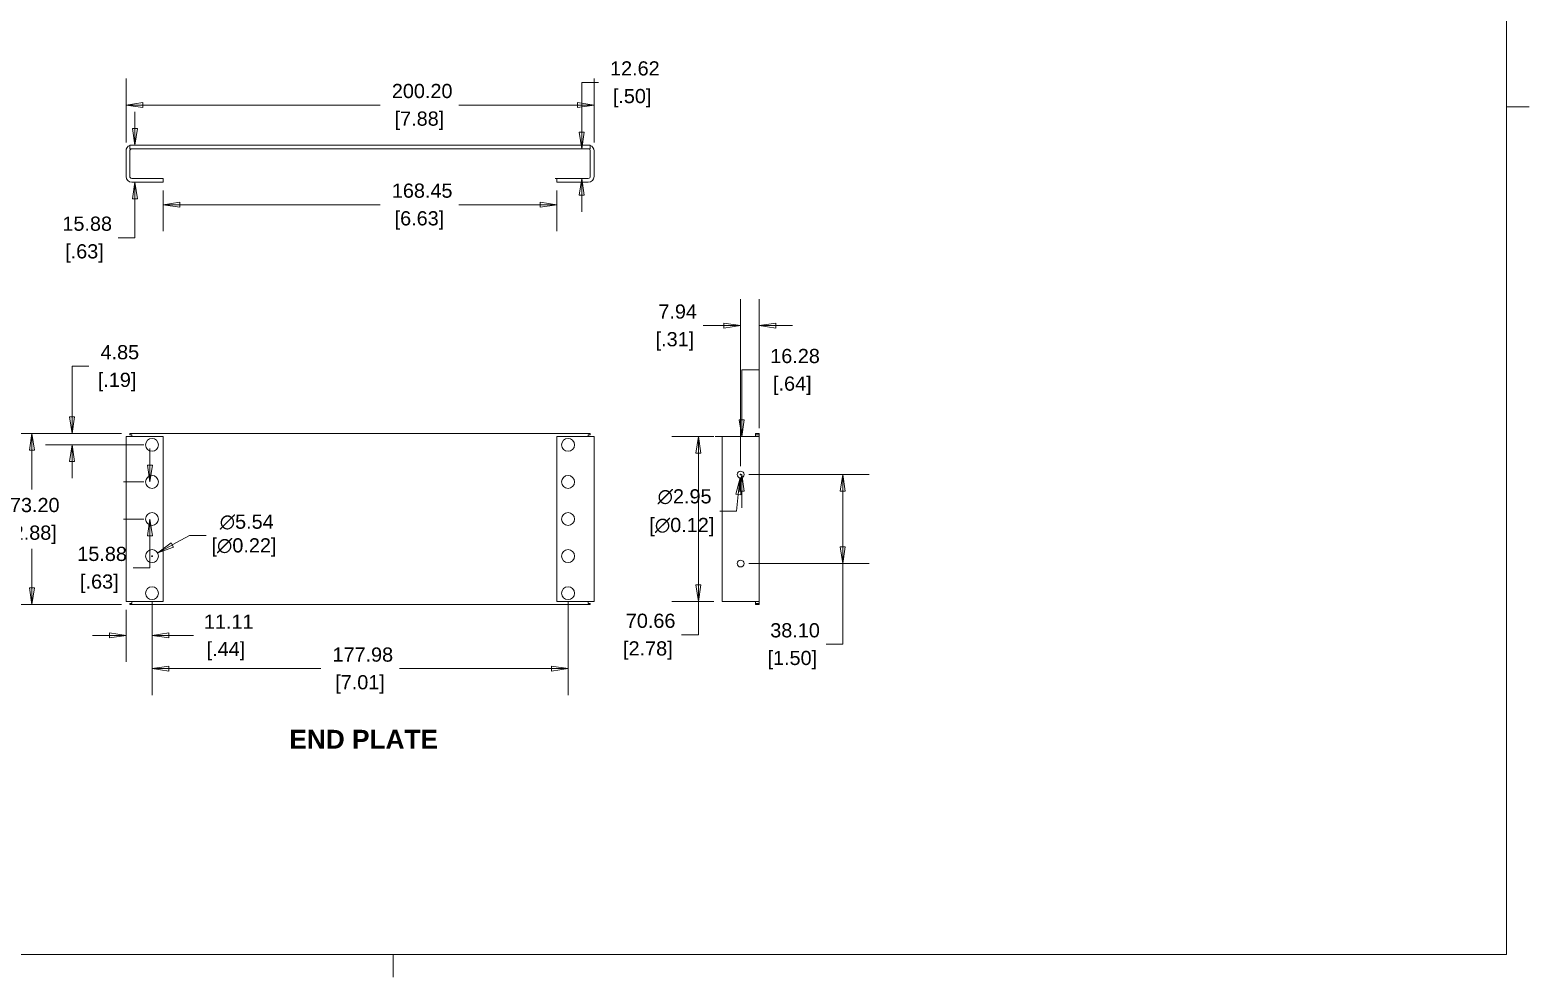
# Model space of a CAD drawing. Header units: millimetres. Extents: x 13 to 985, y 13 to 758.
# Drawn here: x 344 to 985, y 13 to 418 of the extents above; entities that cross this region are included whole.
import ezdxf

# ---------------------------------------------------------------- set-up
doc = ezdxf.new("R2010")
doc.units = ezdxf.units.MM
doc.header["$LTSCALE"] = 3.571429
for name, color, linetype, lineweight in [('Dimension (ANSI)', 7, 'Continuous', 9), ('Sketch Geometry (ANSI)', 7, 'Continuous', 9), ('Symbol (ANSI)', 7, 'Continuous', 9), ('Visible (ANSI)', 7, 'Continuous', 9)]:
    doc.layers.add(name, color=color, linetype=linetype, lineweight=lineweight)
doc.styles.add('Label Text (ANSI)', font='Arial Bold.ttf')
doc.styles.add('Note Text (ANSI)', font='Arial.ttf')
doc.dimstyles.new('Default - mm_inch (ANSI)', dxfattribs={"dimscale": 3.571429, "dimtxt": 1.7, "dimasz": 2, "dimexe": 3.175, "dimexo": 1, "dimgap": 0.8, "dimtad": 0, "dimtih": 1, "dimtoh": 1, "dimrnd": 1e-08, "dimzin": 4, "dimdsep": 46, "dimtxsty": 'Note Text (ANSI)', "dimblk": 'Filled-1', "dimcen": 0.09, "dimdle": 10, "dimclrd": 256, "dimclre": 256, "dimclrt": 256, "dimadec": 1, "dimazin": 0, "dimtfac": 1.176471, "dimtofl": 0, "dimtmove": 0, "dimatfit": 3, "dimfxl": 1, "dimtolj": 1, "dimtzin": 0, "dimlwd": -1, "dimlwe": -1, "dimarcsym": 0})

# ---------------------------------------------------------------- blocks, each defined once
blk = doc.blocks.new('Borders Default Border')
at = {"layer": 'Sketch Geometry (ANSI)'}
for p, q in [((273.05, 107.95), (275.77, 107.95)), ((139.7, 6.35), (139.7, 3.63))]:
    blk.add_line(p, q, dxfattribs=at)
at = {"layer": 'Sketch Geometry (ANSI)', "flags": 128}
blk.add_lwpolyline([(6.35, 6.35), (6.35, 209.55), (273.05, 209.55), (273.05, 6.35), (6.35, 6.35)], dxfattribs=at)
blk = doc.blocks.new('Filled-1')
at = {"color": 0}
for p, q in [((0, 0), (-1, 0.15)), ((-1, 0.15), (-1, -0.15)), ((-1, 0), (0, 0)), ((-1, -0.15), (0, 0))]:
    blk.add_line(p, q, dxfattribs=at)
at = {"color": 0, "flags": 128}
blk.add_lwpolyline([(-1, -0.15), (0, 0), (-1, 0.15), (-1, -0.15)], dxfattribs=at)
at = {"color": 0}
blk.add_solid([(-1, -0.15), (0, 0), (-1, 0.15), (-1, -0.15)], dxfattribs=at)
blk = doc.blocks.new('*D19')
at = {"layer": 'Defpoints', "color": 0, "transparency": 16777216}
for p in [(386.32, 369.11), (387.14, 353.24), (388.51, 353.24)]:
    blk.add_point(p, dxfattribs=at)
at = {"layer": 'Dimension (ANSI)', "transparency": 16777216}
for p, q in [((388.51, 376.25), (388.51, 383.4)), ((389.89, 369.11), (399.85, 369.11)), ((390.71, 353.24), (399.85, 353.24)), ((388.51, 346.09), (388.51, 329.49)), ((388.51, 329.49), (381.37, 329.49))]:
    blk.add_line(p, q, dxfattribs=at)
at = {"layer": 'Dimension (ANSI)', "transparency": 16777216, "xscale": 7.142857142857142, "yscale": 7.142857142857142, "zscale": 7.142857142857142}
for p, rotation in [((388.51, 369.11), 270), ((388.51, 353.24), 90)]:
    blk.add_blockref('Filled-1', p, dxfattribs=dict(at, rotation=rotation))
at = {"layer": 'Dimension (ANSI)', "transparency": 16777216, "char_height": 6.071, "attachment_point": 5, "style": 'Note Text (ANSI)'}
for s, insert in [('\\A1; 15.88', (366.91, 335.45)), ('\\A1;[.63]', (366.91, 322.74))]:
    blk.add_mtext(s, dxfattribs=dict(at, insert=insert))
blk = doc.blocks.new('*D20')
at = {"layer": 'Defpoints', "color": 0, "transparency": 16777216}
for p in [(584.9, 386.29), (384.7, 366.67), (584.9, 366.67)]:
    blk.add_point(p, dxfattribs=at)
at = {"layer": 'Dimension (ANSI)', "transparency": 16777216}
for p, q in [((384.7, 370.24), (384.7, 397.63)), ((584.9, 370.24), (584.9, 397.63)), ((391.84, 386.29), (493.4, 386.29)), ((577.76, 386.29), (527, 386.29))]:
    blk.add_line(p, q, dxfattribs=at)
at = {"layer": 'Dimension (ANSI)', "transparency": 16777216, "xscale": 7.142857142857142, "yscale": 7.142857142857142, "zscale": 7.142857142857142, "rotation": 180}
blk.add_blockref('Filled-1', (384.7, 386.29), dxfattribs=at)
at = {"layer": 'Dimension (ANSI)', "transparency": 16777216, "xscale": 7.142857142857142, "yscale": 7.142857142857142, "zscale": 7.142857142857142}
blk.add_blockref('Filled-1', (584.9, 386.29), dxfattribs=at)
at = {"layer": 'Dimension (ANSI)', "transparency": 16777216, "attachment_point": 5, "style": 'Note Text (ANSI)'}
for s, insert, char_height in [('\\A1; 200.20', (510.2, 392.25), 6.0714), ('\\A1;[7.88]', (510.2, 379.55), 6.071)]:
    blk.add_mtext(s, dxfattribs=dict(at, insert=insert, char_height=char_height))
blk = doc.blocks.new('*D21')
at = {"layer": 'Defpoints', "color": 0, "transparency": 16777216}
for p in [(583.27, 367.49), (579.62, 354.86), (582.46, 354.86)]:
    blk.add_point(p, dxfattribs=at)
at = {"layer": 'Dimension (ANSI)', "transparency": 16777216}
for p, q in [((579.62, 374.63), (579.62, 395.96)), ((579.62, 395.96), (586.76, 395.96)), ((579.7, 367.49), (568.28, 367.49)), ((578.89, 354.86), (568.28, 354.86)), ((579.62, 347.72), (579.62, 340.58))]:
    blk.add_line(p, q, dxfattribs=at)
at = {"layer": 'Dimension (ANSI)', "transparency": 16777216, "xscale": 7.142857142857142, "yscale": 7.142857142857142, "zscale": 7.142857142857142}
for p, rotation in [((579.62, 367.49), 270), ((579.62, 354.86), 90)]:
    blk.add_blockref('Filled-1', p, dxfattribs=dict(at, rotation=rotation))
at = {"layer": 'Dimension (ANSI)', "transparency": 16777216, "char_height": 6.071, "attachment_point": 5, "style": 'Note Text (ANSI)'}
for s, insert in [('\\A1; 12.62', (601.19, 401.92)), ('\\A1;[.50]', (601.19, 389.21))]:
    blk.add_mtext(s, dxfattribs=dict(at, insert=insert))
blk = doc.blocks.new('*D22')
at = {"layer": 'Defpoints', "color": 0, "transparency": 16777216}
for p in [(400.57, 353.24), (569.03, 353.24), (569.03, 343.62)]:
    blk.add_point(p, dxfattribs=at)
at = {"layer": 'Dimension (ANSI)', "transparency": 16777216}
for p, q in [((400.57, 349.66), (400.57, 332.28)), ((569.03, 349.66), (569.03, 332.28)), ((407.72, 343.62), (493.36, 343.62)), ((561.88, 343.62), (527.04, 343.62))]:
    blk.add_line(p, q, dxfattribs=at)
at = {"layer": 'Dimension (ANSI)', "transparency": 16777216, "xscale": 7.142857142857142, "yscale": 7.142857142857142, "zscale": 7.142857142857142, "rotation": 180}
blk.add_blockref('Filled-1', (400.57, 343.62), dxfattribs=at)
at = {"layer": 'Dimension (ANSI)', "transparency": 16777216, "xscale": 7.142857142857142, "yscale": 7.142857142857142, "zscale": 7.142857142857142}
blk.add_blockref('Filled-1', (569.03, 343.62), dxfattribs=at)
at = {"layer": 'Dimension (ANSI)', "transparency": 16777216, "attachment_point": 5, "style": 'Note Text (ANSI)'}
for s, insert, char_height in [('\\A1; 168.45', (510.2, 349.58), 6.0714), ('\\A1;[6.63]', (510.2, 336.87), 6.071)]:
    blk.add_mtext(s, dxfattribs=dict(at, insert=insert, char_height=char_height))
blk = doc.blocks.new('*D23')
at = {"layer": 'Defpoints', "color": 0, "transparency": 16777216}
for p in [(386.32, 245.65), (344.46, 172.45), (386.32, 172.45)]:
    blk.add_point(p, dxfattribs=at)
at = {"layer": 'Dimension (ANSI)', "transparency": 16777216}
for p, q in [((382.75, 245.65), (333.12, 245.65)), ((344.46, 238.51), (344.46, 221.76)), ((344.46, 179.59), (344.46, 196.34)), ((382.75, 172.45), (333.12, 172.45))]:
    blk.add_line(p, q, dxfattribs=at)
at = {"layer": 'Dimension (ANSI)', "transparency": 16777216, "xscale": 7.142857142857142, "yscale": 7.142857142857142, "zscale": 7.142857142857142}
for p, rotation in [((344.46, 245.65), 90), ((344.46, 172.45), 270)]:
    blk.add_blockref('Filled-1', p, dxfattribs=dict(at, rotation=rotation))
at = {"layer": 'Dimension (ANSI)', "transparency": 16777216, "char_height": 6.071, "attachment_point": 5, "style": 'Note Text (ANSI)'}
for s, insert in [('\\A1; 73.20', (344.46, 215.01)), ('\\A1;[2.88]', (344.46, 202.3))]:
    blk.add_mtext(s, dxfattribs=dict(at, insert=insert))
blk = doc.blocks.new('*D24')
at = {"layer": 'Defpoints', "color": 0, "transparency": 16777216}
for p in [(647.59, 228.1), (691.31, 228.1), (647.59, 190)]:
    blk.add_point(p, dxfattribs=at)
at = {"layer": 'Dimension (ANSI)', "transparency": 16777216}
for p, q in [((651.17, 228.1), (702.65, 228.1)), ((691.31, 220.96), (691.31, 197.14)), ((651.17, 190), (702.65, 190)), ((691.31, 190), (691.31, 155.42)), ((691.31, 155.42), (684.17, 155.42))]:
    blk.add_line(p, q, dxfattribs=at)
at = {"layer": 'Dimension (ANSI)', "transparency": 16777216, "xscale": 7.142857142857142, "yscale": 7.142857142857142, "zscale": 7.142857142857142}
for p, rotation in [((691.31, 228.1), 90), ((691.31, 190), 270)]:
    blk.add_blockref('Filled-1', p, dxfattribs=dict(at, rotation=rotation))
at = {"layer": 'Dimension (ANSI)', "transparency": 16777216, "char_height": 6.071, "attachment_point": 5, "style": 'Note Text (ANSI)'}
for s, insert in [('\\A1; 38.10', (669.72, 161.38)), ('\\A1;[1.50]', (669.72, 148.67))]:
    blk.add_mtext(s, dxfattribs=dict(at, insert=insert))
blk = doc.blocks.new('*D25')
at = {"layer": 'Defpoints', "color": 0, "transparency": 16777216}
for p in [(394.89, 224.93), (395.81, 224.93), (395.81, 209.05)]:
    blk.add_point(p, dxfattribs=at)
at = {"layer": 'Dimension (ANSI)', "transparency": 16777216}
for p, q in [((394.89, 232.07), (394.89, 239.21)), ((392.24, 224.93), (383.55, 224.93)), ((392.24, 209.05), (383.55, 209.05)), ((394.89, 201.91), (394.89, 188.12)), ((394.89, 188.12), (387.74, 188.12))]:
    blk.add_line(p, q, dxfattribs=at)
at = {"layer": 'Dimension (ANSI)', "transparency": 16777216, "xscale": 7.142857142857142, "yscale": 7.142857142857142, "zscale": 7.142857142857142}
for p, rotation in [((394.89, 224.93), 270), ((394.89, 209.05), 90)]:
    blk.add_blockref('Filled-1', p, dxfattribs=dict(at, rotation=rotation))
at = {"layer": 'Dimension (ANSI)', "transparency": 16777216, "char_height": 6.071, "attachment_point": 5, "style": 'Note Text (ANSI)'}
for s, insert in [('\\A1; 15.88', (373.28, 194.08)), ('\\A1;[.63]', (373.28, 181.37))]:
    blk.add_mtext(s, dxfattribs=dict(at, insert=insert))
blk = doc.blocks.new('*D26')
at = {"layer": 'Defpoints', "color": 0, "transparency": 16777216}
for p in [(361.6, 245.65), (386.32, 245.65), (395.81, 240.8)]:
    blk.add_point(p, dxfattribs=at)
at = {"layer": 'Dimension (ANSI)', "transparency": 16777216}
for p, q in [((361.6, 252.8), (361.6, 274.48)), ((361.6, 274.48), (368.75, 274.48)), ((382.75, 245.65), (350.26, 245.65)), ((392.24, 240.8), (350.26, 240.8)), ((361.6, 233.66), (361.6, 226.52))]:
    blk.add_line(p, q, dxfattribs=at)
at = {"layer": 'Dimension (ANSI)', "transparency": 16777216, "xscale": 7.142857142857142, "yscale": 7.142857142857142, "zscale": 7.142857142857142}
for p, rotation in [((361.6, 245.65), 270), ((361.6, 240.8), 90)]:
    blk.add_blockref('Filled-1', p, dxfattribs=dict(at, rotation=rotation))
at = {"layer": 'Dimension (ANSI)', "transparency": 16777216, "char_height": 6.071, "attachment_point": 5, "style": 'Note Text (ANSI)'}
for s, insert in [('\\A1; 4.85', (380.87, 280.44)), ('\\A1;[.19]', (380.87, 267.73))]:
    blk.add_mtext(s, dxfattribs=dict(at, insert=insert))
blk = doc.blocks.new('*D29')
at = {"layer": 'Defpoints', "color": 0, "transparency": 16777216}
for p in [(395.81, 177.3), (573.79, 177.3), (573.79, 145.02)]:
    blk.add_point(p, dxfattribs=at)
at = {"layer": 'Dimension (ANSI)', "transparency": 16777216}
for p, q in [((395.81, 173.73), (395.81, 133.68)), ((573.79, 173.73), (573.79, 133.68)), ((402.95, 145.02), (467.98, 145.02)), ((566.64, 145.02), (501.62, 145.02))]:
    blk.add_line(p, q, dxfattribs=at)
at = {"layer": 'Dimension (ANSI)', "transparency": 16777216, "xscale": 7.142857142857142, "yscale": 7.142857142857142, "zscale": 7.142857142857142, "rotation": 180}
blk.add_blockref('Filled-1', (395.81, 145.02), dxfattribs=at)
at = {"layer": 'Dimension (ANSI)', "transparency": 16777216, "xscale": 7.142857142857142, "yscale": 7.142857142857142, "zscale": 7.142857142857142}
blk.add_blockref('Filled-1', (573.79, 145.02), dxfattribs=at)
at = {"layer": 'Dimension (ANSI)', "transparency": 16777216, "attachment_point": 5, "style": 'Note Text (ANSI)'}
for s, insert, char_height in [('\\A1; 177.98', (484.8, 150.98), 6.0714), ('\\A1;[7.01]', (484.8, 138.27), 6.071)]:
    blk.add_mtext(s, dxfattribs=dict(at, insert=insert, char_height=char_height))
blk = doc.blocks.new('*D30')
at = {"layer": 'Defpoints', "color": 0, "transparency": 16777216}
for p in [(398.24, 194.51), (393.38, 191.85)]:
    blk.add_point(p, dxfattribs=at)
at = {"layer": 'Dimension (ANSI)', "transparency": 16777216}
for p, q in [((411.79, 201.94), (404.5, 197.94)), ((418.94, 201.94), (411.79, 201.94)), ((395.49, 193.18), (396.13, 193.18)), ((395.81, 192.86), (395.81, 193.5))]:
    blk.add_line(p, q, dxfattribs=at)
at = {"layer": 'Dimension (ANSI)', "transparency": 16777216, "xscale": 7.142857142857142, "yscale": 7.142857142857142, "zscale": 7.142857142857142, "rotation": 208.7413325766191}
blk.add_blockref('Filled-1', (398.24, 194.51), dxfattribs=at)
at = {"layer": 'Dimension (ANSI)', "transparency": 16777216, "insert": (435.14, 201.94), "char_height": 6.071, "attachment_point": 5, "style": 'Note Text (ANSI)'}
blk.add_mtext('\\A1; ∅5.54\\P[∅0.22]', dxfattribs=at)
blk = doc.blocks.new('*D31')
at = {"layer": 'Defpoints', "color": 0, "transparency": 16777216}
for p in [(384.7, 173.72), (395.81, 177.3), (395.81, 159.22)]:
    blk.add_point(p, dxfattribs=at)
at = {"layer": 'Dimension (ANSI)', "transparency": 16777216}
for p, q in [((395.81, 173.73), (395.81, 147.89)), ((384.7, 170.15), (384.7, 147.89)), ((377.55, 159.22), (370.41, 159.22)), ((402.95, 159.22), (413.57, 159.22))]:
    blk.add_line(p, q, dxfattribs=at)
at = {"layer": 'Dimension (ANSI)', "transparency": 16777216, "xscale": 7.142857142857142, "yscale": 7.142857142857142, "zscale": 7.142857142857142}
blk.add_blockref('Filled-1', (384.7, 159.22), dxfattribs=at)
at = {"layer": 'Dimension (ANSI)', "transparency": 16777216, "xscale": 7.142857142857142, "yscale": 7.142857142857142, "zscale": 7.142857142857142, "rotation": 180}
blk.add_blockref('Filled-1', (395.81, 159.22), dxfattribs=at)
at = {"layer": 'Dimension (ANSI)', "transparency": 16777216, "char_height": 6.071, "attachment_point": 5, "style": 'Note Text (ANSI)'}
for s, insert in [('\\A1; 11.11', (427.44, 165.13)), ('\\A1;[.44]', (427.44, 152.49))]:
    blk.add_mtext(s, dxfattribs=dict(at, insert=insert))
blk = doc.blocks.new('*D32')
at = {"layer": 'Defpoints', "color": 0, "transparency": 16777216}
for p in [(647.59, 291.87), (655.53, 244.38), (647.59, 228.1)]:
    blk.add_point(p, dxfattribs=at)
at = {"layer": 'Dimension (ANSI)', "transparency": 16777216}
for p, q in [((647.59, 231.67), (647.59, 303.21)), ((655.53, 247.95), (655.53, 303.21)), ((640.45, 291.87), (631.59, 291.87)), ((662.68, 291.87), (669.82, 291.87))]:
    blk.add_line(p, q, dxfattribs=at)
at = {"layer": 'Dimension (ANSI)', "transparency": 16777216, "xscale": 7.142857142857142, "yscale": 7.142857142857142, "zscale": 7.142857142857142}
blk.add_blockref('Filled-1', (647.59, 291.87), dxfattribs=at)
at = {"layer": 'Dimension (ANSI)', "transparency": 16777216, "xscale": 7.142857142857142, "yscale": 7.142857142857142, "zscale": 7.142857142857142, "rotation": 180}
blk.add_blockref('Filled-1', (655.53, 291.87), dxfattribs=at)
at = {"layer": 'Dimension (ANSI)', "transparency": 16777216, "char_height": 6.071, "attachment_point": 5, "style": 'Note Text (ANSI)'}
for s, insert in [('\\A1; 7.94', (619.5, 297.83)), ('\\A1;[.31]', (619.5, 285.12))]:
    blk.add_mtext(s, dxfattribs=dict(at, insert=insert))
blk = doc.blocks.new('*D33')
at = {"layer": 'Defpoints', "color": 0, "transparency": 16777216}
for p in [(647.43, 226.64), (647.76, 229.57)]:
    blk.add_point(p, dxfattribs=at)
at = {"layer": 'Dimension (ANSI)', "transparency": 16777216}
for p, q in [((647.27, 228.1), (647.92, 228.1)), ((647.59, 227.78), (647.59, 228.42)), ((645.81, 212.44), (646.62, 219.54)), ((638.66, 212.44), (645.81, 212.44))]:
    blk.add_line(p, q, dxfattribs=at)
at = {"layer": 'Dimension (ANSI)', "transparency": 16777216, "xscale": 7.142857142857142, "yscale": 7.142857142857142, "zscale": 7.142857142857142, "rotation": 83.48139860815607}
blk.add_blockref('Filled-1', (647.43, 226.64), dxfattribs=at)
at = {"layer": 'Dimension (ANSI)', "transparency": 16777216, "attachment_point": 5, "style": 'Note Text (ANSI)'}
for s, insert, char_height in [('\\A1; ∅2.95', (622.46, 218.57), 6.071), ('\\A1;[∅0.12]', (622.46, 205.6), 6.0714)]:
    blk.add_mtext(s, dxfattribs=dict(at, insert=insert, char_height=char_height))
blk = doc.blocks.new('*D34')
at = {"layer": 'Defpoints', "color": 0, "transparency": 16777216}
for p in [(653.09, 244.38), (647.59, 228.1), (648.12, 228.1)]:
    blk.add_point(p, dxfattribs=at)
at = {"layer": 'Dimension (ANSI)', "transparency": 16777216}
for p, q in [((648.12, 251.53), (648.12, 272.86)), ((648.12, 272.86), (655.26, 272.86)), ((649.52, 244.38), (636.78, 244.38)), ((651.17, 228.1), (659.46, 228.1)), ((648.12, 220.96), (648.12, 213.82))]:
    blk.add_line(p, q, dxfattribs=at)
at = {"layer": 'Dimension (ANSI)', "transparency": 16777216, "xscale": 7.142857142857142, "yscale": 7.142857142857142, "zscale": 7.142857142857142}
for p, rotation in [((648.12, 244.38), 270), ((648.12, 228.1), 90)]:
    blk.add_blockref('Filled-1', p, dxfattribs=dict(at, rotation=rotation))
at = {"layer": 'Dimension (ANSI)', "transparency": 16777216, "char_height": 6.071, "attachment_point": 5, "style": 'Note Text (ANSI)'}
for s, insert in [('\\A1; 16.28', (669.72, 278.81)), ('\\A1;[.64]', (669.72, 266.11))]:
    blk.add_mtext(s, dxfattribs=dict(at, insert=insert))
blk = doc.blocks.new('*D35')
at = {"layer": 'Defpoints', "color": 0, "transparency": 16777216}
for p in [(639.66, 244.38), (629.52, 173.72), (639.66, 173.72)]:
    blk.add_point(p, dxfattribs=at)
at = {"layer": 'Dimension (ANSI)', "transparency": 16777216}
for p, q in [((636.09, 244.38), (618.18, 244.38)), ((629.52, 237.24), (629.52, 180.86)), ((636.09, 173.72), (618.18, 173.72)), ((629.52, 173.72), (629.52, 159.5)), ((629.52, 159.5), (622.38, 159.5))]:
    blk.add_line(p, q, dxfattribs=at)
at = {"layer": 'Dimension (ANSI)', "transparency": 16777216, "xscale": 7.142857142857142, "yscale": 7.142857142857142, "zscale": 7.142857142857142}
for p, rotation in [((629.52, 244.38), 90), ((629.52, 173.72), 270)]:
    blk.add_blockref('Filled-1', p, dxfattribs=dict(at, rotation=rotation))
at = {"layer": 'Dimension (ANSI)', "transparency": 16777216, "char_height": 6.071, "attachment_point": 5, "style": 'Note Text (ANSI)'}
for s, insert in [('\\A1; 70.66', (607.93, 165.46)), ('\\A1;[2.78]', (607.93, 152.75))]:
    blk.add_mtext(s, dxfattribs=dict(at, insert=insert))

msp = doc.modelspace()

# ---------------------------------------------------------------- linework, layer by layer
at = {"layer": 'Visible (ANSI)'}
for p, q in [((384.69743, 366.67299), (384.69743, 355.67479)), ((583.27463, 369.11139), (386.32303, 369.11139)), ((386.32303, 367.48579), (386.32303, 369.11139)), ((583.27463, 367.48579), (386.32303, 367.48579)), ((386.32303, 355.67479), (386.32303, 366.67299)), ((583.27463, 367.48579), (583.27463, 369.11139)), ((583.27463, 355.67479), (583.27463, 366.67299)), ((584.90023, 355.67479), (584.90023, 366.67299)), ((400.57243, 354.86199), (387.13583, 354.86199)), ((387.13583, 353.23639), (400.57243, 353.23639)), ((400.57243, 353.23639), (400.57243, 354.86199)), ((582.46183, 354.86199), (569.02523, 354.86199)), ((569.02523, 353.23639), (569.02523, 354.86199)), ((582.46183, 353.23639), (569.02523, 353.23639)), ((387.13583, 244.38295), (384.69743, 244.38295)), ((384.69743, 173.72015), (384.69743, 244.38295)), ((583.27463, 245.65295), (386.32303, 245.65295)), ((386.32303, 245.65295), (386.32303, 245.14495)), ((386.32303, 245.14495), (387.13583, 245.14495)), ((387.13583, 245.14495), (387.13583, 244.38295)), ((387.13583, 244.38295), (400.57243, 244.38295)), ((400.57243, 173.72015), (400.57243, 244.38295)), ((582.46183, 244.38295), (569.02523, 244.38295)), ((569.02523, 244.38295), (569.02523, 173.72015)), ((582.46183, 244.38295), (582.46183, 245.14495)), ((582.46183, 245.14495), (583.27463, 245.14495)), ((582.46183, 244.38295), (584.90023, 244.38295)), ((583.27463, 245.14495), (583.27463, 245.65295)), ((584.90023, 244.38295), (584.90023, 173.72015)), ((639.65745, 173.72015), (639.65745, 244.38295)), ((639.65745, 244.38295), (642.09585, 244.38295)), ((642.09585, 244.38295), (653.09405, 244.38295)), ((655.53245, 244.38295), (653.09405, 244.38295)), ((653.90685, 245.65295), (655.53245, 245.65295)), ((653.90685, 245.14495), (653.90685, 245.65295)), ((653.90685, 244.38295), (653.90685, 245.14495)), ((653.90685, 245.14495), (655.53245, 245.14495)), ((655.53245, 245.14495), (655.53245, 245.65295)), ((655.53245, 244.38295), (655.53245, 245.14495)), ((655.53245, 244.38295), (655.53245, 173.72015)), ((387.13583, 173.72015), (384.69743, 173.72015)), ((387.13583, 172.95815), (387.13583, 173.72015)), ((387.13583, 173.72015), (400.57243, 173.72015)), ((582.46183, 173.72015), (569.02523, 173.72015)), ((582.46183, 173.72015), (582.46183, 172.95815)), ((582.46183, 173.72015), (584.90023, 173.72015)), ((639.65745, 173.72015), (642.09585, 173.72015)), ((653.09405, 173.72015), (642.09585, 173.72015)), ((653.09405, 173.72015), (655.53245, 173.72015)), ((653.90685, 173.72015), (653.90685, 172.95815)), ((655.53245, 173.72015), (655.53245, 172.95815)), ((386.32303, 172.45015), (386.32303, 172.95815)), ((386.32303, 172.95815), (387.13583, 172.95815)), ((583.27463, 172.45015), (386.32303, 172.45015)), ((582.46183, 172.95815), (583.27463, 172.95815)), ((583.27463, 172.95815), (583.27463, 172.45015)), ((653.90685, 172.95815), (655.53245, 172.95815)), ((653.90685, 172.95815), (653.90685, 172.45015)), ((653.90685, 172.45015), (655.53245, 172.45015)), ((655.53245, 172.95815), (655.53245, 172.45015))]:
    msp.add_line(p, q, dxfattribs=at)
for centre, radius in [((395.80993, 240.80155), 2.7686), ((573.78773, 240.80155), 2.7686), ((395.80993, 224.92655), 2.7686), ((573.78773, 224.92655), 2.7686), ((647.59495, 228.10155), 1.4732), ((395.80993, 209.05155), 2.7686), ((573.78773, 209.05155), 2.7686), ((395.80993, 193.17655), 2.7686), ((573.78773, 193.17655), 2.7686), ((647.59495, 190.00155), 1.4732), ((395.80993, 177.30155), 2.7686), ((573.78773, 177.30155), 2.7686)]:
    msp.add_circle(centre, radius, dxfattribs=at)
for centre, radius, start, end in [((387.13583, 366.67299), 2.4384, 109.47122063, 180), ((387.13583, 366.67299), 0.8128, 90, 180), ((582.46183, 366.67299), 0.8128, 0, 90), ((582.46183, 366.67299), 2.4384, 0, 70.52877937), ((387.13583, 355.67479), 2.4384, 180, 270), ((387.13583, 355.67479), 0.8128, 180, 270), ((582.46183, 355.67479), 0.8128, 270, 0), ((582.46183, 355.67479), 2.4384, 270, 0)]:
    msp.add_arc(centre, radius, start, end, dxfattribs=at)

# ---------------------------------------------------------------- block references
at = {"xscale": 3.571428571428571, "yscale": 3.571428571428571, "zscale": 3.571428571428571}
msp.add_blockref('Borders Default Border', (0, 0), dxfattribs=at)

# ---------------------------------------------------------------- texts
at = {"layer": 'Symbol (ANSI)', "insert": (454.55409, 110.77365), "char_height": 8.035714, "attachment_point": 7, "style": 'Label Text (ANSI)'}
msp.add_mtext('END PLATE', dxfattribs=at)

# ---------------------------------------------------------------- dimensions: what is measured, and where the dimension line sits
at = {"layer": 'Dimension (ANSI)'}
for base, p1, p2, angle, text, override, picture, middle in [((579.61956, 354.86199), (583.27463, 367.48579), (582.46183, 354.86199), 90, ' <>\\X[.50]', {"dimgap": 0.8, "dimdec": 2, "dimpost": '\\X', "dimtol": 0, "dimlim": 0, "dimtp": 0, "dimtm": 0, "dimtdec": 2, "dimatfit": 1}, '*D21', (601.18675, 395.9584)), ((584.90023, 386.29312), (384.69743, 366.67299), (584.90023, 366.67299), 180, ' <>\\X[7.88]', {"dimgap": 0.8, "dimtih": 0, "dimtoh": 0, "dimdec": 2, "dimpost": '\\X', "dimtol": 0, "dimlim": 0, "dimtp": 0, "dimtm": 0, "dimtdec": 2, "dimatfit": 1}, '*D20', (510.19883, 386.29312)), ((388.5094659957, 353.2363858752), (386.3230317422, 369.1113858752), (387.1358317422, 353.2363858752), 90, ' <>\\X[.63]', {"dimgap": 0.8, "dimdec": 2, "dimpost": '\\X', "dimtol": 0, "dimlim": 0, "dimtp": 0, "dimtm": 0, "dimtdec": 2, "dimatfit": 1}, '*D19', (366.9050025351, 329.4888198682)), ((647.59495, 291.87001), (655.53245, 244.38295), (647.59495, 228.10155), 180, ' <>\\X[.31]', {"dimgap": 0.8, "dimtih": 0, "dimtoh": 0, "dimdec": 2, "dimpost": '\\X', "dimtol": 0, "dimlim": 0, "dimtp": 0, "dimtm": 0, "dimtdec": 2, "dimatfit": 1}, '*D32', (619.50411, 291.87001)), ((361.60426, 245.65295), (395.80993, 240.80155), (386.32303, 245.65295), 90, ' <>\\X[.19]', {"dimgap": 0.8, "dimdec": 2, "dimpost": '\\X', "dimtol": 0, "dimlim": 0, "dimtp": 0, "dimtm": 0, "dimtdec": 2, "dimatfit": 1}, '*D26', (380.86671, 274.48046)), ((648.11577, 228.10155), (653.09405, 244.38295), (647.59495, 228.10155), 270, ' <>\\X[.64]', {"dimgap": 0.8, "dimdec": 2, "dimpost": '\\X', "dimtol": 0, "dimlim": 0, "dimtp": 0, "dimtm": 0, "dimtdec": 2, "dimatfit": 1}, '*D34', (669.72023, 272.85556)), ((344.45641, 172.45015), (386.32303, 245.65295), (386.32303, 172.45015), 90, ' <>\\X[2.88]', {"dimgap": 0.8, "dimdec": 2, "dimpost": '\\X', "dimtol": 0, "dimlim": 0, "dimtp": 0, "dimtm": 0, "dimtdec": 2, "dimatfit": 1}, '*D23', (344.45641, 209.05155)), ((629.52395, 173.72015), (639.65745, 244.38295), (639.65745, 173.72015), 90, ' <>\\X[2.78]', {"dimgap": 0.8, "dimdec": 2, "dimpost": '\\X', "dimtol": 0, "dimlim": 0, "dimtp": 0, "dimtm": 0, "dimtdec": 2, "dimatfit": 2}, '*D35', (607.92776, 159.50031)), ((394.8866873485, 224.9265481141), (395.8099317422, 209.0515481141), (395.8099317422, 224.9265481141), 90, ' <>\\X[.63]', {"dimgap": 0.8, "dimdec": 2, "dimpost": '\\X', "dimtol": 0, "dimlim": 0, "dimtp": 0, "dimtm": 0, "dimtdec": 2, "dimatfit": 1}, '*D25', (373.2822238879, 188.121084009)), ((691.30813, 228.10155), (647.59495, 190.00155), (647.59495, 228.10155), 90, ' <>\\X[1.50]', {"dimgap": 0.8, "dimdec": 2, "dimpost": '\\X', "dimtol": 0, "dimlim": 0, "dimtp": 0, "dimtm": 0, "dimtdec": 2, "dimatfit": 2}, '*D24', (669.72023, 155.42051)), ((395.80993, 159.22486), (384.69743, 173.72015), (395.80993, 177.30155), 180, ' <>\\X[.44]', {"dimgap": 0.8, "dimtih": 0, "dimtoh": 0, "dimdec": 2, "dimpost": '\\X', "dimtol": 0, "dimlim": 0, "dimtp": 0, "dimtm": 0, "dimtdec": 2, "dimatfit": 1}, '*D31', (427.43742, 159.22486)), ((573.78773, 145.02066), (395.80993, 177.30155), (573.78773, 177.30155), 180, ' <>\\X[7.01]', {"dimgap": 0.8, "dimtih": 0, "dimtoh": 0, "dimdec": 2, "dimpost": '\\X', "dimtol": 0, "dimlim": 0, "dimtp": 0, "dimtm": 0, "dimtdec": 2, "dimatfit": 1}, '*D29', (484.79883, 145.02066))]:
    dim = msp.add_linear_dim(base=base, p1=p1, p2=p2, angle=angle, text=text, dimstyle='Default - mm_inch (ANSI)', override=override, dxfattribs=at)
    dim.commit()
    dim.dimension.update_dxf_attribs({"geometry": picture, "text_midpoint": middle, "dimtype": 160})
dim = msp.add_linear_dim(base=(569.02523, 343.62282), p1=(400.57243, 353.23639), p2=(569.02523, 353.23639), text=' <>\\X[6.63]', dimstyle='Default - mm_inch (ANSI)', override={"dimgap": 0.8, "dimtih": 0, "dimtoh": 0, "dimdec": 2, "dimpost": '\\X', "dimtol": 0, "dimlim": 0, "dimtp": 0, "dimtm": 0, "dimtdec": 2, "dimatfit": 1}, dxfattribs=at)
dim.commit()
dim.dimension.update_dxf_attribs({"geometry": '*D22', "text_midpoint": (510.19883, 343.62282), "dimtype": 160})
dim = msp.add_diameter_dim_2p(p1=(647.7622, 229.56522), p2=(647.4277, 226.63787), text=' <>\\X[∅0.12]', dimstyle='Default - mm_inch (ANSI)', override={"dimgap": 0.8, "dimdec": 2, "dimlfac": 1, "dimpost": '\\X', "dimtol": 0, "dimlim": 0, "dimtp": 0, "dimtm": 0, "dimtdec": 2}, dxfattribs=at)
dim.commit()
dim.dimension.update_dxf_attribs({"geometry": '*D33', "text_midpoint": (622.45995, 212.44451)})
dim = msp.add_diameter_dim_2p(p1=(393.38242, 191.84525), p2=(398.23744, 194.50785), text=' <>\\X[∅0.22]', dimstyle='Default - mm_inch (ANSI)', override={"dimgap": 0.8, "dimdec": 2, "dimlfac": 1, "dimpost": '\\X', "dimtol": 0, "dimlim": 0, "dimtp": 0, "dimtm": 0, "dimtdec": 2}, dxfattribs=at)
dim.commit()
dim.dimension.update_dxf_attribs({"geometry": '*D30', "text_midpoint": (435.14072, 201.94298), "dimtype": 163})

doc.saveas('drawing.dxf')
